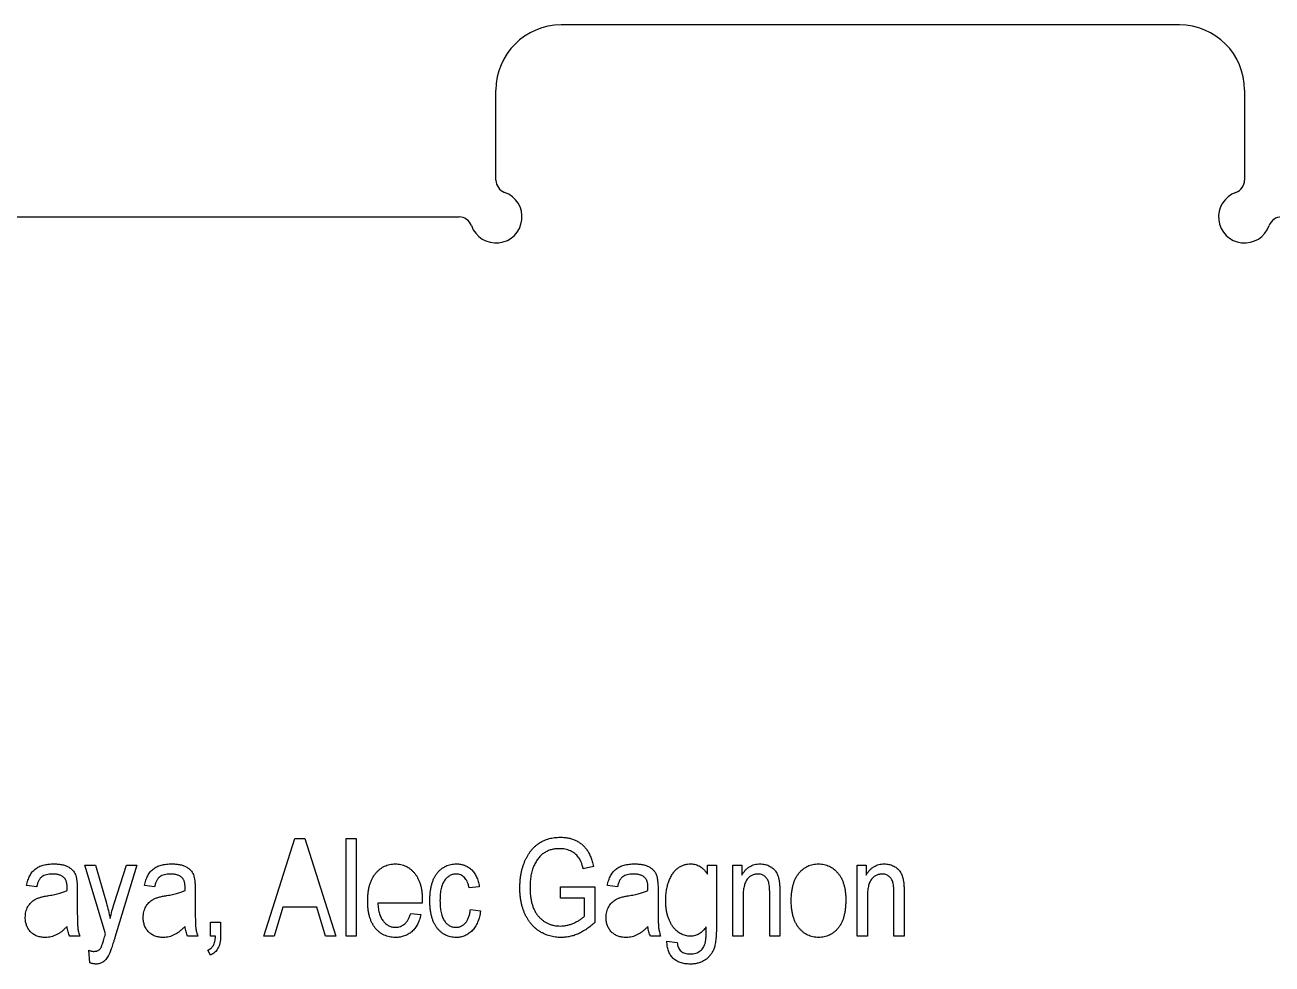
# Model space of a CAD drawing. Header units: millimetres. Extents: x -188 to 188, y -101 to 80.
# Drawn here: x -5.3 to 90.4, y 7.9 to 80 of the extents above; entities that cross this region are included whole.
import ezdxf

# ---------------------------------------------------------------- set-up
doc = ezdxf.new("R2010")
doc.units = ezdxf.units.MM

msp = doc.modelspace()

# ---------------------------------------------------------------- linework, layer by layer
at = {"color": 7, "linetype": 'Continuous', "lineweight": 25}
for p, q in [((83.34, 80), (35.84, 80)), ((30.84, 68.078), (30.84, 75)), ((88.34, 75), (88.34, 68.078)), ((-31.332, 65.25), (28.012, 65.25)), ((13.001, 10), (15.397, 17.5)), ((15.397, 17.5), (16.156, 17.5)), ((16.156, 17.5), (18.553, 10)), ((19.332, 10), (19.332, 17.5)), ((19.332, 17.5), (20.112, 17.5)), ((20.112, 17.5), (20.112, 10)), ((0.849, 10.177), (-0.733, 15.455)), ((-0.733, 15.455), (0.077, 15.455)), ((0.077, 15.455), (0.919, 12.529)), ((1.512, 12.51), (2.451, 15.455)), ((3.261, 15.455), (1.576, 9.907)), ((2.451, 15.455), (3.261, 15.455)), ((38.326, 15.357), (37.547, 15.162)), ((47.092, 14.758), (47.092, 15.455)), ((47.092, 15.455), (47.774, 15.455)), ((47.774, 15.455), (47.774, 10.784)), ((49.04, 10), (49.04, 15.455)), ((49.04, 15.455), (49.722, 15.455)), ((49.722, 15.455), (49.722, 14.675)), ((58.586, 10), (58.586, 15.455)), ((58.586, 15.455), (59.267, 15.455)), ((59.267, 15.455), (59.267, 14.675)), ((-4.434, 13.799), (-5.213, 13.896)), ((-2.096, 13.506), (-2.096, 13.729)), ((-1.317, 13.502), (-1.317, 12.275)), ((4.625, 13.799), (3.845, 13.896)), ((6.962, 13.506), (6.962, 13.729)), ((7.741, 13.502), (7.741, 12.275)), ((29.56, 13.799), (28.78, 13.701)), ((35.793, 12.922), (35.793, 13.799)), ((35.793, 13.799), (38.423, 13.799)), ((38.423, 13.799), (38.423, 11.052)), ((40.177, 13.799), (39.397, 13.896)), ((42.514, 13.506), (42.514, 13.729)), ((43.293, 13.502), (43.293, 12.275)), ((25.177, 12.532), (21.767, 12.532)), ((25.181, 12.773), (25.177, 12.532)), ((37.644, 12.922), (35.793, 12.922)), ((37.644, 11.546), (37.644, 12.922)), ((49.819, 12.977), (49.819, 10)), ((51.865, 10), (51.865, 13.315)), ((52.644, 13.339), (52.644, 10)), ((59.365, 12.977), (59.365, 10)), ((61.41, 10), (61.41, 13.315)), ((62.19, 13.339), (62.19, 10)), ((14.467, 12.24), (13.812, 10)), ((17.088, 12.24), (14.467, 12.24)), ((17.744, 10), (17.088, 12.24)), ((24.3, 11.753), (25.079, 11.656)), ((28.878, 12.045), (29.657, 11.948)), ((8.91, 10), (8.91, 11.071)), ((8.91, 11.071), (9.69, 11.071)), ((9.69, 11.071), (9.69, 10.023)), ((-1.122, 10), (-1.901, 10)), ((7.936, 10), (7.157, 10)), ((9.3, 10), (8.91, 10)), ((13.812, 10), (13.001, 10)), ((18.553, 10), (17.744, 10)), ((20.112, 10), (19.332, 10)), ((43.488, 10), (42.709, 10)), ((43.975, 9.61), (44.754, 9.513)), ((49.819, 10), (49.04, 10)), ((52.644, 10), (51.865, 10)), ((59.365, 10), (58.586, 10)), ((62.19, 10), (61.41, 10)), ((-0.343, 7.955), (-0.44, 8.929)), ((8.91, 8.539), (8.699, 8.927))]:
    msp.add_line(p, q, dxfattribs=at)
for centre, radius, start, end in [((35.84, 75), 5, 90, 180), ((83.34, 75), 5, 0, 90), ((31.84, 68.078), 1, 180, 250.52878), ((87.34, 68.078), 1, 289.47122, 0), ((30.84, 65.25), 2, 199.47122, 70.52878), ((88.34, 65.25), 2, 109.47122, 340.52878), ((28.012, 64.25), 1, 19.47122, 90), ((91.168, 64.25), 1, 90, 160.52878)]:
    msp.add_arc(centre, radius, start, end, dxfattribs=at)
for points, knots in [([(32.677, 13.715), (32.678, 13.815), (32.68, 14.012), (32.7, 14.302), (32.733, 14.581), (32.779, 14.852), (32.836, 15.113), (32.91, 15.363), (32.994, 15.604), (33.092, 15.834), (33.199, 16.053), (33.317, 16.257), (33.441, 16.447), (33.576, 16.62), (33.716, 16.781), (33.865, 16.926), (34.023, 17.056), (34.189, 17.17), (34.363, 17.271), (34.545, 17.358), (34.734, 17.433), (34.931, 17.494), (35.136, 17.539), (35.348, 17.572), (35.568, 17.595), (35.718, 17.597), (35.793, 17.597)], [0, 0, 0, 0, 0.0534634, 0.105137, 0.1554176, 0.2041283, 0.2516579, 0.2982836, 0.3437671, 0.3882663, 0.4318293, 0.473763, 0.5140994, 0.5531749, 0.5910537, 0.6280872, 0.664322, 0.700222, 0.7359637, 0.7717651, 0.8079419, 0.8445878, 0.8818463, 0.9200309, 0.959557, 1, 1, 1, 1]), ([(35.793, 17.597), (35.904, 17.595), (36.118, 17.59), (36.429, 17.541), (36.719, 17.463), (36.987, 17.351), (37.233, 17.21), (37.457, 17.043), (37.659, 16.85), (37.806, 16.666), (37.913, 16.506), (37.988, 16.373), (38.058, 16.231), (38.121, 16.076), (38.18, 15.912), (38.235, 15.737), (38.284, 15.551), (38.312, 15.423), (38.326, 15.357)], [0, 0, 0, 0, 0.08884, 0.172823, 0.25299, 0.330537, 0.406372, 0.480886, 0.555221, 0.630843, 0.670089, 0.710569, 0.753368, 0.798103, 0.845063, 0.894345, 0.945926, 1, 1, 1, 1]), ([(35.72, 16.721), (35.665, 16.72), (35.555, 16.719), (35.392, 16.703), (35.236, 16.677), (35.086, 16.642), (34.941, 16.599), (34.804, 16.541), (34.671, 16.476), (34.544, 16.401), (34.423, 16.316), (34.309, 16.218), (34.201, 16.11), (34.1, 15.989), (34.002, 15.859), (33.913, 15.717), (33.829, 15.564), (33.752, 15.4), (33.681, 15.226), (33.621, 15.043), (33.571, 14.849), (33.528, 14.648), (33.497, 14.435), (33.472, 14.214), (33.458, 13.984), (33.457, 13.827), (33.456, 13.747)], [0, 0, 0, 0, 0.039685, 0.078083, 0.115732, 0.152035, 0.187856, 0.22295, 0.257949, 0.292709, 0.327632, 0.363189, 0.399401, 0.43625, 0.474911, 0.514631, 0.555789, 0.598863, 0.643197, 0.689157, 0.736131, 0.785147, 0.835845, 0.888456, 0.943369, 1, 1, 1, 1]), ([(37.547, 15.162), (37.521, 15.258), (37.473, 15.439), (37.384, 15.687), (37.284, 15.897), (37.173, 16.073), (37.045, 16.22), (36.903, 16.35), (36.74, 16.458), (36.562, 16.554), (36.368, 16.627), (36.163, 16.683), (35.946, 16.715), (35.797, 16.719), (35.72, 16.721)], [0, 0, 0, 0, 0.112809, 0.212382, 0.300207, 0.377104, 0.448767, 0.521144, 0.595149, 0.671622, 0.750239, 0.830373, 0.913275, 1, 1, 1, 1]), ([(-5.213, 13.896), (-5.198, 13.966), (-5.169, 14.102), (-5.113, 14.297), (-5.044, 14.477), (-4.966, 14.643), (-4.877, 14.794), (-4.778, 14.931), (-4.666, 15.051), (-4.545, 15.159), (-4.411, 15.253), (-4.263, 15.333), (-4.101, 15.4), (-3.928, 15.457), (-3.739, 15.498), (-3.538, 15.531), (-3.323, 15.549), (-3.175, 15.551), (-3.099, 15.552)], [0, 0, 0, 0, 0.071672, 0.139658, 0.204097, 0.265719, 0.323825, 0.380059, 0.434943, 0.488801, 0.543017, 0.599418, 0.657508, 0.718663, 0.78303, 0.85123, 0.923435, 1, 1, 1, 1]), ([(-3.099, 15.552), (-3.04, 15.551), (-2.924, 15.549), (-2.756, 15.537), (-2.598, 15.518), (-2.449, 15.489), (-2.311, 15.45), (-2.181, 15.407), (-2.062, 15.354), (-1.921, 15.271), (-1.765, 15.157), (-1.609, 15.002), (-1.495, 14.827), (-1.433, 14.667), (-1.399, 14.53), (-1.376, 14.417), (-1.358, 14.291), (-1.343, 14.155), (-1.331, 14.007), (-1.322, 13.849), (-1.318, 13.679), (-1.317, 13.562), (-1.317, 13.502)], [0, 0, 0, 0, 0.055824, 0.1084294, 0.1584204, 0.2055658, 0.2505784, 0.2934156, 0.3341931, 0.3732989, 0.4469443, 0.5150761, 0.5788423, 0.6419937, 0.6749634, 0.7114447, 0.7509729, 0.7941645, 0.8405878, 0.8902753, 0.9432384, 1, 1, 1, 1]), ([(3.845, 13.896), (3.86, 13.966), (3.889, 14.102), (3.945, 14.297), (4.014, 14.477), (4.092, 14.643), (4.182, 14.794), (4.28, 14.931), (4.392, 15.051), (4.513, 15.159), (4.648, 15.253), (4.795, 15.333), (4.957, 15.4), (5.131, 15.457), (5.319, 15.498), (5.52, 15.531), (5.735, 15.549), (5.883, 15.551), (5.959, 15.552)], [0, 0, 0, 0, 0.0716716, 0.1396575, 0.2040967, 0.2657188, 0.3238246, 0.3800588, 0.4349433, 0.4888007, 0.5430171, 0.5994176, 0.6575078, 0.7186634, 0.7830298, 0.8512299, 0.9234352, 1, 1, 1, 1]), ([(5.959, 15.552), (6.019, 15.551), (6.134, 15.549), (6.302, 15.537), (6.46, 15.518), (6.609, 15.489), (6.747, 15.45), (6.877, 15.407), (6.997, 15.354), (7.138, 15.271), (7.293, 15.157), (7.449, 15.002), (7.563, 14.827), (7.626, 14.667), (7.659, 14.53), (7.682, 14.417), (7.7, 14.291), (7.715, 14.155), (7.727, 14.007), (7.737, 13.849), (7.741, 13.679), (7.741, 13.562), (7.741, 13.502)], [0, 0, 0, 0, 0.055824, 0.108429, 0.15842, 0.205566, 0.250578, 0.293416, 0.334193, 0.373299, 0.446944, 0.515076, 0.578842, 0.641994, 0.674963, 0.711445, 0.750973, 0.794165, 0.840588, 0.890275, 0.943238, 1, 1, 1, 1]), ([(20.988, 12.682), (20.99, 12.795), (20.993, 13.015), (21.022, 13.335), (21.069, 13.634), (21.133, 13.912), (21.219, 14.169), (21.322, 14.406), (21.444, 14.623), (21.586, 14.818), (21.743, 14.989), (21.909, 15.139), (22.086, 15.268), (22.273, 15.371), (22.47, 15.453), (22.678, 15.511), (22.896, 15.544), (23.044, 15.549), (23.119, 15.552)], [0, 0, 0, 0, 0.084514, 0.164397, 0.239575, 0.310424, 0.377514, 0.441638, 0.503055, 0.562996, 0.620921, 0.676452, 0.730182, 0.783428, 0.835913, 0.88941, 0.943848, 1, 1, 1, 1]), ([(23.119, 15.552), (23.191, 15.55), (23.333, 15.546), (23.542, 15.512), (23.741, 15.455), (23.931, 15.377), (24.112, 15.277), (24.281, 15.151), (24.443, 15.006), (24.595, 14.839), (24.734, 14.65), (24.855, 14.44), (24.954, 14.21), (25.039, 13.961), (25.101, 13.692), (25.149, 13.403), (25.176, 13.095), (25.179, 12.882), (25.181, 12.773)], [0, 0, 0, 0, 0.05571, 0.109694, 0.162658, 0.215196, 0.268175, 0.32202, 0.377796, 0.436048, 0.496318, 0.558287, 0.622502, 0.689912, 0.760814, 0.835862, 0.91572, 1, 1, 1, 1]), ([(25.761, 12.732), (25.763, 12.846), (25.766, 13.067), (25.791, 13.388), (25.837, 13.685), (25.899, 13.962), (25.977, 14.217), (26.075, 14.45), (26.191, 14.66), (26.325, 14.848), (26.473, 15.013), (26.63, 15.158), (26.799, 15.279), (26.978, 15.379), (27.168, 15.457), (27.368, 15.512), (27.577, 15.547), (27.72, 15.55), (27.793, 15.552)], [0, 0, 0, 0, 0.087515, 0.169433, 0.246144, 0.318303, 0.38631, 0.450435, 0.51135, 0.570154, 0.626887, 0.681105, 0.733762, 0.785802, 0.837934, 0.890383, 0.944333, 1, 1, 1, 1]), ([(27.793, 15.552), (27.849, 15.551), (27.96, 15.549), (28.123, 15.526), (28.28, 15.495), (28.428, 15.444), (28.571, 15.384), (28.705, 15.307), (28.835, 15.218), (28.956, 15.115), (29.07, 14.999), (29.173, 14.868), (29.265, 14.723), (29.345, 14.565), (29.415, 14.393), (29.476, 14.208), (29.525, 14.008), (29.548, 13.87), (29.56, 13.799)], [0, 0, 0, 0, 0.0615227, 0.121295, 0.1790919, 0.2356683, 0.2917435, 0.3482873, 0.4048284, 0.4629852, 0.5217402, 0.5824674, 0.6442364, 0.7088909, 0.7759561, 0.8470712, 0.9212275, 1, 1, 1, 1]), ([(39.397, 13.896), (39.412, 13.966), (39.441, 14.102), (39.497, 14.297), (39.566, 14.477), (39.644, 14.643), (39.734, 14.794), (39.832, 14.931), (39.944, 15.051), (40.065, 15.159), (40.2, 15.253), (40.347, 15.333), (40.509, 15.4), (40.683, 15.457), (40.871, 15.498), (41.072, 15.531), (41.287, 15.549), (41.435, 15.551), (41.511, 15.552)], [0, 0, 0, 0, 0.071672, 0.139658, 0.204097, 0.265719, 0.323825, 0.380059, 0.434943, 0.488801, 0.543017, 0.599418, 0.657508, 0.718663, 0.78303, 0.85123, 0.923435, 1, 1, 1, 1]), ([(41.511, 15.552), (41.571, 15.551), (41.686, 15.549), (41.854, 15.537), (42.012, 15.518), (42.161, 15.489), (42.299, 15.45), (42.429, 15.407), (42.549, 15.354), (42.69, 15.271), (42.845, 15.157), (43.001, 15.002), (43.115, 14.827), (43.178, 14.667), (43.211, 14.53), (43.234, 14.417), (43.252, 14.291), (43.267, 14.155), (43.279, 14.007), (43.288, 13.849), (43.293, 13.679), (43.293, 13.562), (43.293, 13.502)], [0, 0, 0, 0, 0.055824, 0.1084294, 0.1584204, 0.2055658, 0.2505784, 0.2934156, 0.3341931, 0.3732989, 0.4469443, 0.5150761, 0.5788423, 0.6419937, 0.6749634, 0.7114447, 0.7509729, 0.7941645, 0.8405878, 0.8902753, 0.9432384, 1, 1, 1, 1]), ([(43.878, 12.756), (43.881, 12.897), (43.887, 13.172), (43.938, 13.569), (44.019, 13.94), (44.117, 14.227), (44.209, 14.441), (44.283, 14.588), (44.363, 14.725), (44.445, 14.852), (44.536, 14.966), (44.63, 15.07), (44.731, 15.163), (44.87, 15.272), (45.056, 15.383), (45.292, 15.483), (45.544, 15.54), (45.716, 15.548), (45.803, 15.552)], [0, 0, 0, 0, 0.1117226, 0.2169673, 0.3165362, 0.4115232, 0.4570279, 0.5006676, 0.54206, 0.5820436, 0.6203631, 0.6573159, 0.6934055, 0.72859, 0.7970449, 0.8640138, 0.9311341, 1, 1, 1, 1]), ([(45.803, 15.552), (45.867, 15.55), (45.994, 15.546), (46.179, 15.506), (46.355, 15.443), (46.522, 15.355), (46.68, 15.243), (46.829, 15.105), (46.969, 14.942), (47.05, 14.82), (47.092, 14.758)], [0, 0, 0, 0, 0.121205, 0.239819, 0.356123, 0.474207, 0.595404, 0.723139, 0.857256, 1, 1, 1, 1]), ([(49.722, 14.675), (49.764, 14.745), (49.844, 14.881), (49.987, 15.061), (50.144, 15.213), (50.315, 15.338), (50.499, 15.436), (50.699, 15.502), (50.91, 15.545), (51.055, 15.549), (51.13, 15.552)], [0, 0, 0, 0, 0.1396, 0.269696, 0.394051, 0.513661, 0.631635, 0.750274, 0.872674, 1, 1, 1, 1]), ([(51.13, 15.552), (51.188, 15.55), (51.303, 15.547), (51.472, 15.52), (51.634, 15.476), (51.788, 15.413), (51.93, 15.338), (52.063, 15.253), (52.176, 15.153), (52.279, 15.044), (52.366, 14.919), (52.444, 14.78), (52.504, 14.622), (52.548, 14.479), (52.576, 14.352), (52.593, 14.243), (52.611, 14.122), (52.621, 13.988), (52.633, 13.844), (52.638, 13.686), (52.643, 13.517), (52.644, 13.399), (52.644, 13.339)], [0, 0, 0, 0, 0.057076, 0.112243, 0.166711, 0.220738, 0.273946, 0.324397, 0.373587, 0.421633, 0.470319, 0.521782, 0.576728, 0.63569, 0.667677, 0.703855, 0.743388, 0.787184, 0.834397, 0.885486, 0.941017, 1, 1, 1, 1]), ([(53.521, 12.727), (53.522, 12.84), (53.526, 13.06), (53.552, 13.379), (53.601, 13.675), (53.662, 13.951), (53.747, 14.206), (53.848, 14.439), (53.969, 14.651), (54.108, 14.841), (54.262, 15.007), (54.425, 15.154), (54.6, 15.276), (54.783, 15.378), (54.977, 15.456), (55.181, 15.512), (55.395, 15.546), (55.541, 15.55), (55.615, 15.552)], [0, 0, 0, 0, 0.085788, 0.16646, 0.242011, 0.313466, 0.380716, 0.444949, 0.506099, 0.565248, 0.622677, 0.677703, 0.73126, 0.783927, 0.836201, 0.88929, 0.943789, 1, 1, 1, 1]), ([(55.615, 15.552), (55.688, 15.55), (55.832, 15.547), (56.043, 15.512), (56.244, 15.455), (56.437, 15.378), (56.619, 15.275), (56.794, 15.154), (56.958, 15.007), (57.112, 14.84), (57.255, 14.654), (57.376, 14.443), (57.481, 14.215), (57.563, 13.966), (57.629, 13.698), (57.675, 13.411), (57.705, 13.104), (57.707, 12.892), (57.709, 12.784)], [0, 0, 0, 0, 0.0562995, 0.1104844, 0.1640181, 0.2170998, 0.2702389, 0.3246247, 0.3805014, 0.4390827, 0.4992994, 0.5612524, 0.625211, 0.6923896, 0.7627612, 0.8371679, 0.9163986, 1, 1, 1, 1]), ([(59.267, 14.675), (59.309, 14.745), (59.389, 14.881), (59.532, 15.061), (59.69, 15.213), (59.86, 15.338), (60.045, 15.436), (60.244, 15.502), (60.455, 15.545), (60.601, 15.549), (60.675, 15.552)], [0, 0, 0, 0, 0.1396002, 0.2696963, 0.3940514, 0.5136611, 0.6316347, 0.7502744, 0.8726736, 1, 1, 1, 1]), ([(60.675, 15.552), (60.734, 15.55), (60.849, 15.547), (61.018, 15.52), (61.18, 15.476), (61.333, 15.413), (61.476, 15.338), (61.608, 15.253), (61.721, 15.153), (61.824, 15.044), (61.912, 14.919), (61.989, 14.78), (62.05, 14.622), (62.093, 14.479), (62.121, 14.352), (62.138, 14.243), (62.157, 14.122), (62.167, 13.988), (62.179, 13.844), (62.183, 13.686), (62.189, 13.517), (62.189, 13.399), (62.19, 13.339)], [0, 0, 0, 0, 0.057076, 0.112243, 0.166711, 0.220738, 0.273946, 0.324397, 0.373587, 0.421633, 0.470319, 0.521782, 0.576728, 0.63569, 0.667677, 0.703855, 0.743388, 0.787184, 0.834397, 0.885486, 0.941017, 1, 1, 1, 1]), ([(-3.209, 14.773), (-3.295, 14.771), (-3.457, 14.768), (-3.683, 14.727), (-3.875, 14.666), (-4.012, 14.589), (-4.102, 14.511), (-4.164, 14.443), (-4.22, 14.362), (-4.272, 14.271), (-4.321, 14.17), (-4.363, 14.056), (-4.403, 13.932), (-4.423, 13.844), (-4.434, 13.799)], [0, 0, 0, 0, 0.148259, 0.277447, 0.392322, 0.49422, 0.543638, 0.596671, 0.652267, 0.711588, 0.776271, 0.845196, 0.920134, 1, 1, 1, 1]), ([(-2.305, 14.465), (-2.33, 14.49), (-2.381, 14.54), (-2.471, 14.602), (-2.57, 14.655), (-2.678, 14.699), (-2.797, 14.733), (-2.926, 14.754), (-3.064, 14.771), (-3.159, 14.772), (-3.209, 14.773)], [0, 0, 0, 0, 0.107542, 0.217679, 0.332152, 0.451075, 0.575251, 0.707563, 0.849518, 1, 1, 1, 1]), ([(-2.096, 13.729), (-2.097, 13.771), (-2.097, 13.852), (-2.109, 13.968), (-2.123, 14.075), (-2.145, 14.173), (-2.177, 14.26), (-2.211, 14.338), (-2.253, 14.408), (-2.288, 14.446), (-2.305, 14.465)], [0, 0, 0, 0, 0.161267, 0.309516, 0.446865, 0.574548, 0.691884, 0.800555, 0.903503, 1, 1, 1, 1]), ([(5.85, 14.773), (5.763, 14.771), (5.602, 14.768), (5.376, 14.727), (5.183, 14.666), (5.047, 14.589), (4.957, 14.511), (4.895, 14.443), (4.838, 14.362), (4.786, 14.271), (4.738, 14.17), (4.696, 14.056), (4.655, 13.932), (4.635, 13.844), (4.625, 13.799)], [0, 0, 0, 0, 0.148259, 0.277447, 0.392322, 0.49422, 0.543638, 0.596671, 0.652267, 0.711588, 0.776271, 0.845196, 0.920134, 1, 1, 1, 1]), ([(6.754, 14.465), (6.729, 14.49), (6.677, 14.54), (6.588, 14.602), (6.488, 14.655), (6.38, 14.699), (6.262, 14.733), (6.133, 14.754), (5.995, 14.771), (5.899, 14.772), (5.85, 14.773)], [0, 0, 0, 0, 0.107542, 0.217679, 0.332152, 0.451075, 0.575251, 0.707563, 0.849518, 1, 1, 1, 1]), ([(6.962, 13.729), (6.962, 13.771), (6.961, 13.852), (6.949, 13.968), (6.935, 14.075), (6.913, 14.173), (6.882, 14.26), (6.847, 14.338), (6.805, 14.408), (6.771, 14.446), (6.754, 14.465)], [0, 0, 0, 0, 0.161267, 0.309516, 0.446865, 0.574548, 0.691884, 0.800555, 0.903503, 1, 1, 1, 1]), ([(27.794, 14.773), (27.75, 14.771), (27.663, 14.769), (27.535, 14.745), (27.413, 14.707), (27.297, 14.653), (27.188, 14.584), (27.083, 14.501), (26.984, 14.402), (26.893, 14.286), (26.808, 14.157), (26.738, 14.007), (26.674, 13.841), (26.627, 13.656), (26.587, 13.454), (26.561, 13.235), (26.544, 12.997), (26.541, 12.832), (26.54, 12.747)], [0, 0, 0, 0, 0.049725, 0.097853, 0.145678, 0.192905, 0.241353, 0.2909, 0.343353, 0.398158, 0.455928, 0.517432, 0.583883, 0.6553, 0.732068, 0.814875, 0.904111, 1, 1, 1, 1]), ([(28.78, 13.701), (28.762, 13.786), (28.726, 13.946), (28.645, 14.167), (28.545, 14.354), (28.424, 14.507), (28.287, 14.627), (28.134, 14.711), (27.969, 14.764), (27.853, 14.77), (27.794, 14.773)], [0, 0, 0, 0, 0.163616, 0.309547, 0.441434, 0.56263, 0.675242, 0.78231, 0.889456, 1, 1, 1, 1]), ([(41.402, 14.773), (41.315, 14.771), (41.153, 14.768), (40.928, 14.727), (40.735, 14.666), (40.599, 14.589), (40.509, 14.511), (40.446, 14.443), (40.39, 14.362), (40.338, 14.271), (40.289, 14.17), (40.248, 14.056), (40.207, 13.932), (40.187, 13.844), (40.177, 13.799)], [0, 0, 0, 0, 0.148259, 0.277447, 0.392322, 0.49422, 0.543638, 0.596671, 0.652267, 0.711588, 0.776271, 0.845196, 0.920134, 1, 1, 1, 1]), ([(42.306, 14.465), (42.28, 14.49), (42.229, 14.54), (42.14, 14.602), (42.04, 14.655), (41.932, 14.699), (41.814, 14.733), (41.685, 14.754), (41.547, 14.771), (41.451, 14.772), (41.402, 14.773)], [0, 0, 0, 0, 0.107542, 0.217679, 0.332152, 0.451075, 0.575251, 0.707563, 0.849518, 1, 1, 1, 1]), ([(42.514, 13.729), (42.514, 13.771), (42.513, 13.852), (42.501, 13.968), (42.487, 14.075), (42.465, 14.173), (42.434, 14.26), (42.399, 14.338), (42.357, 14.408), (42.323, 14.446), (42.306, 14.465)], [0, 0, 0, 0, 0.1612672, 0.3095156, 0.4468651, 0.5745484, 0.6918837, 0.8005549, 0.9035028, 1, 1, 1, 1]), ([(50.968, 14.773), (50.926, 14.772), (50.842, 14.77), (50.72, 14.749), (50.605, 14.717), (50.496, 14.673), (50.393, 14.617), (50.298, 14.545), (50.209, 14.463), (50.128, 14.366), (50.053, 14.255), (49.99, 14.125), (49.938, 13.977), (49.893, 13.812), (49.861, 13.629), (49.837, 13.428), (49.821, 13.208), (49.82, 13.056), (49.819, 12.977)], [0, 0, 0, 0, 0.053032, 0.104144, 0.15326, 0.201625, 0.249892, 0.298577, 0.348552, 0.40047, 0.45504, 0.51483, 0.579268, 0.649788, 0.726724, 0.810576, 0.901604, 1, 1, 1, 1]), ([(51.865, 13.315), (51.864, 13.408), (51.862, 13.582), (51.845, 13.823), (51.814, 14.023), (51.772, 14.187), (51.714, 14.323), (51.643, 14.439), (51.557, 14.539), (51.458, 14.623), (51.348, 14.691), (51.229, 14.738), (51.101, 14.768), (51.013, 14.771), (50.968, 14.773)], [0, 0, 0, 0, 0.144217, 0.268382, 0.372345, 0.456741, 0.530103, 0.599047, 0.666277, 0.732998, 0.799118, 0.864162, 0.930883, 1, 1, 1, 1]), ([(60.514, 14.773), (60.471, 14.772), (60.387, 14.77), (60.265, 14.749), (60.15, 14.717), (60.041, 14.673), (59.938, 14.617), (59.844, 14.545), (59.754, 14.463), (59.674, 14.366), (59.599, 14.255), (59.536, 14.125), (59.483, 13.977), (59.439, 13.812), (59.406, 13.629), (59.382, 13.428), (59.367, 13.208), (59.366, 13.056), (59.365, 12.977)], [0, 0, 0, 0, 0.053032, 0.104144, 0.15326, 0.201625, 0.249892, 0.298577, 0.348552, 0.40047, 0.45504, 0.51483, 0.579268, 0.649788, 0.726724, 0.810576, 0.901604, 1, 1, 1, 1]), ([(61.41, 13.315), (61.409, 13.408), (61.407, 13.582), (61.391, 13.823), (61.359, 14.023), (61.318, 14.187), (61.259, 14.323), (61.189, 14.439), (61.102, 14.539), (61.003, 14.623), (60.894, 14.691), (60.774, 14.738), (60.647, 14.768), (60.559, 14.771), (60.514, 14.773)], [0, 0, 0, 0, 0.144217, 0.268382, 0.372345, 0.456741, 0.530103, 0.599047, 0.666277, 0.732998, 0.799118, 0.864162, 0.930883, 1, 1, 1, 1]), ([(-3.496, 13.117), (-3.419, 13.13), (-3.27, 13.156), (-3.056, 13.2), (-2.856, 13.246), (-2.674, 13.294), (-2.506, 13.343), (-2.355, 13.394), (-2.218, 13.446), (-2.135, 13.487), (-2.096, 13.506)], [0, 0, 0, 0, 0.161132, 0.311379, 0.450631, 0.581265, 0.699834, 0.810076, 0.909893, 1, 1, 1, 1]), ([(5.562, 13.117), (5.639, 13.13), (5.788, 13.156), (6.003, 13.2), (6.202, 13.246), (6.385, 13.294), (6.552, 13.343), (6.704, 13.394), (6.84, 13.446), (6.923, 13.487), (6.962, 13.506)], [0, 0, 0, 0, 0.161132, 0.311379, 0.450631, 0.581265, 0.699834, 0.810076, 0.909893, 1, 1, 1, 1]), ([(35.845, 9.903), (35.771, 9.904), (35.623, 9.908), (35.404, 9.927), (35.191, 9.963), (34.984, 10.011), (34.784, 10.073), (34.59, 10.152), (34.401, 10.241), (34.22, 10.347), (34.046, 10.465), (33.882, 10.597), (33.725, 10.739), (33.581, 10.898), (33.444, 11.068), (33.315, 11.249), (33.199, 11.446), (33.089, 11.653), (32.992, 11.874), (32.908, 12.105), (32.837, 12.347), (32.777, 12.6), (32.731, 12.864), (32.7, 13.138), (32.679, 13.423), (32.678, 13.617), (32.677, 13.715)], [0, 0, 0, 0, 0.0401477, 0.0796132, 0.11807, 0.1562058, 0.1936734, 0.2310295, 0.268512, 0.3060591, 0.3437626, 0.3814463, 0.4193076, 0.4575545, 0.4967729, 0.5365318, 0.5773047, 0.6195494, 0.6628118, 0.7066771, 0.7519335, 0.7984779, 0.846404, 0.8958693, 0.9470353, 1, 1, 1, 1]), ([(33.456, 13.747), (33.458, 13.627), (33.462, 13.395), (33.493, 13.058), (33.542, 12.743), (33.613, 12.452), (33.704, 12.184), (33.815, 11.938), (33.947, 11.716), (34.101, 11.519), (34.27, 11.345), (34.452, 11.194), (34.646, 11.064), (34.854, 10.961), (35.072, 10.878), (35.303, 10.82), (35.547, 10.787), (35.713, 10.782), (35.798, 10.779)], [0, 0, 0, 0, 0.084019, 0.162985, 0.237226, 0.307222, 0.373055, 0.435639, 0.495813, 0.553896, 0.610518, 0.665603, 0.719788, 0.773579, 0.827974, 0.883384, 0.940504, 1, 1, 1, 1]), ([(41.114, 13.117), (41.191, 13.13), (41.34, 13.156), (41.555, 13.2), (41.754, 13.246), (41.936, 13.294), (42.104, 13.343), (42.256, 13.394), (42.392, 13.446), (42.475, 13.487), (42.514, 13.506)], [0, 0, 0, 0, 0.161132, 0.311379, 0.450631, 0.581265, 0.699834, 0.810076, 0.909893, 1, 1, 1, 1]), ([(-5.31, 11.434), (-5.308, 11.509), (-5.305, 11.657), (-5.265, 11.871), (-5.203, 12.072), (-5.114, 12.259), (-5.003, 12.428), (-4.874, 12.58), (-4.725, 12.711), (-4.586, 12.805), (-4.462, 12.87), (-4.357, 12.915), (-4.241, 12.957), (-4.114, 12.998), (-3.976, 13.032), (-3.826, 13.064), (-3.665, 13.092), (-3.554, 13.109), (-3.496, 13.117)], [0, 0, 0, 0, 0.082234, 0.160067, 0.235715, 0.310162, 0.38384, 0.454974, 0.526416, 0.598714, 0.636677, 0.678142, 0.722779, 0.770713, 0.82244, 0.877675, 0.937024, 1, 1, 1, 1]), ([(0.919, 12.529), (0.97, 12.341), (1.077, 11.953), (1.164, 11.561), (1.209, 11.359)], [0, 0, 0, 0, 0.485758, 1, 1, 1, 1]), ([(1.209, 11.359), (1.253, 11.554), (1.34, 11.941), (1.455, 12.321), (1.512, 12.51)], [0, 0, 0, 0, 0.5034154, 1, 1, 1, 1]), ([(3.748, 11.434), (3.75, 11.509), (3.754, 11.657), (3.794, 11.871), (3.855, 12.072), (3.945, 12.259), (4.055, 12.428), (4.185, 12.58), (4.333, 12.711), (4.473, 12.805), (4.596, 12.87), (4.701, 12.915), (4.817, 12.957), (4.944, 12.998), (5.083, 13.032), (5.232, 13.064), (5.393, 13.092), (5.505, 13.109), (5.562, 13.117)], [0, 0, 0, 0, 0.082234, 0.160067, 0.235715, 0.310162, 0.38384, 0.454974, 0.526416, 0.598714, 0.636677, 0.678142, 0.722779, 0.770713, 0.82244, 0.877675, 0.937024, 1, 1, 1, 1]), ([(23.111, 9.903), (23.034, 9.904), (22.882, 9.908), (22.66, 9.943), (22.45, 9.998), (22.251, 10.079), (22.063, 10.179), (21.886, 10.302), (21.722, 10.449), (21.569, 10.617), (21.432, 10.806), (21.314, 11.016), (21.211, 11.245), (21.13, 11.495), (21.066, 11.764), (21.021, 12.052), (20.993, 12.36), (20.99, 12.572), (20.988, 12.682)], [0, 0, 0, 0, 0.058734, 0.115345, 0.170494, 0.224181, 0.278063, 0.332137, 0.387914, 0.445297, 0.504439, 0.565292, 0.628705, 0.694986, 0.764829, 0.838697, 0.916978, 1, 1, 1, 1]), ([(21.767, 12.532), (21.772, 12.458), (21.781, 12.314), (21.81, 12.106), (21.844, 11.91), (21.894, 11.73), (21.951, 11.563), (22.02, 11.41), (22.098, 11.271), (22.189, 11.148), (22.286, 11.038), (22.39, 10.943), (22.499, 10.863), (22.612, 10.797), (22.73, 10.744), (22.854, 10.708), (22.983, 10.686), (23.071, 10.683), (23.116, 10.682)], [0, 0, 0, 0, 0.087615, 0.170302, 0.248233, 0.321396, 0.390473, 0.456094, 0.518813, 0.578779, 0.636426, 0.691492, 0.744156, 0.795371, 0.845741, 0.896295, 0.947255, 1, 1, 1, 1]), ([(27.773, 9.903), (27.701, 9.904), (27.56, 9.908), (27.354, 9.943), (27.157, 9.999), (26.97, 10.079), (26.793, 10.18), (26.625, 10.303), (26.469, 10.45), (26.322, 10.618), (26.19, 10.808), (26.073, 11.02), (25.977, 11.254), (25.897, 11.508), (25.835, 11.784), (25.792, 12.081), (25.766, 12.4), (25.763, 12.619), (25.761, 12.732)], [0, 0, 0, 0, 0.055072, 0.108431, 0.160408, 0.212143, 0.264207, 0.316952, 0.371879, 0.428834, 0.488245, 0.549703, 0.6144, 0.68226, 0.754657, 0.831564, 0.912976, 1, 1, 1, 1]), ([(26.54, 12.747), (26.542, 12.659), (26.544, 12.49), (26.559, 12.246), (26.586, 12.02), (26.624, 11.813), (26.671, 11.624), (26.731, 11.453), (26.8, 11.302), (26.882, 11.169), (26.972, 11.055), (27.068, 10.956), (27.169, 10.87), (27.278, 10.802), (27.393, 10.748), (27.514, 10.71), (27.641, 10.686), (27.727, 10.683), (27.771, 10.682)], [0, 0, 0, 0, 0.0978394, 0.1884791, 0.2727742, 0.3509562, 0.4233621, 0.4898819, 0.5516033, 0.6087193, 0.6626723, 0.7138523, 0.7624269, 0.8099537, 0.8567484, 0.9035978, 0.9507295, 1, 1, 1, 1]), ([(39.3, 11.434), (39.302, 11.509), (39.306, 11.657), (39.346, 11.871), (39.407, 12.072), (39.497, 12.259), (39.607, 12.428), (39.737, 12.58), (39.885, 12.711), (40.025, 12.805), (40.148, 12.87), (40.253, 12.915), (40.369, 12.957), (40.496, 12.998), (40.635, 13.032), (40.784, 13.064), (40.945, 13.092), (41.057, 13.109), (41.114, 13.117)], [0, 0, 0, 0, 0.082234, 0.160067, 0.235715, 0.310162, 0.38384, 0.454974, 0.526416, 0.598714, 0.636677, 0.678142, 0.722779, 0.770713, 0.82244, 0.877675, 0.937024, 1, 1, 1, 1]), ([(44.473, 10.674), (44.425, 10.741), (44.328, 10.875), (44.208, 11.096), (44.106, 11.333), (44.023, 11.586), (43.957, 11.856), (43.91, 12.141), (43.883, 12.443), (43.88, 12.65), (43.878, 12.756)], [0, 0, 0, 0, 0.111659, 0.225063, 0.341653, 0.462394, 0.587488, 0.718364, 0.855637, 1, 1, 1, 1]), ([(55.615, 9.903), (55.542, 9.904), (55.397, 9.908), (55.185, 9.943), (54.982, 9.999), (54.79, 10.079), (54.606, 10.18), (54.432, 10.303), (54.268, 10.45), (54.114, 10.617), (53.973, 10.806), (53.852, 11.019), (53.75, 11.253), (53.665, 11.507), (53.599, 11.782), (53.555, 12.079), (53.525, 12.396), (53.522, 12.615), (53.521, 12.727)], [0, 0, 0, 0, 0.055517, 0.109709, 0.162498, 0.214987, 0.267724, 0.321039, 0.376682, 0.434188, 0.493645, 0.555402, 0.619368, 0.687195, 0.758459, 0.834052, 0.914482, 1, 1, 1, 1]), ([(57.709, 12.784), (57.707, 12.666), (57.704, 12.438), (57.677, 12.108), (57.629, 11.802), (57.568, 11.517), (57.483, 11.258), (57.383, 11.02), (57.263, 10.805), (57.124, 10.615), (56.971, 10.447), (56.808, 10.301), (56.633, 10.179), (56.449, 10.077), (56.255, 9.999), (56.051, 9.942), (55.836, 9.908), (55.69, 9.904), (55.615, 9.903)], [0, 0, 0, 0, 0.088003, 0.170193, 0.247313, 0.319619, 0.387372, 0.451254, 0.51221, 0.57084, 0.627211, 0.68147, 0.73428, 0.786212, 0.838108, 0.890456, 0.944195, 1, 1, 1, 1]), ([(-1.317, 12.275), (-1.317, 12.173), (-1.318, 11.978), (-1.314, 11.7), (-1.312, 11.453), (-1.306, 11.235), (-1.303, 11.046), (-1.295, 10.888), (-1.288, 10.76), (-1.271, 10.573), (-1.225, 10.319), (-1.157, 10.106), (-1.122, 10)], [0, 0, 0, 0, 0.133924, 0.254596, 0.362671, 0.4575, 0.539735, 0.608765, 0.664555, 0.707833, 0.854007, 1, 1, 1, 1]), ([(7.741, 12.275), (7.741, 12.173), (7.741, 11.978), (7.745, 11.7), (7.747, 11.453), (7.752, 11.235), (7.755, 11.046), (7.764, 10.888), (7.77, 10.76), (7.788, 10.573), (7.833, 10.319), (7.902, 10.106), (7.936, 10)], [0, 0, 0, 0, 0.133924, 0.254596, 0.362671, 0.4575, 0.539735, 0.608765, 0.664555, 0.707833, 0.854007, 1, 1, 1, 1]), ([(25.079, 11.656), (25.062, 11.586), (25.029, 11.448), (24.965, 11.25), (24.893, 11.065), (24.809, 10.894), (24.715, 10.737), (24.614, 10.591), (24.5, 10.46), (24.377, 10.343), (24.246, 10.239), (24.106, 10.148), (23.959, 10.072), (23.803, 10.011), (23.642, 9.962), (23.472, 9.927), (23.294, 9.908), (23.173, 9.904), (23.111, 9.903)], [0, 0, 0, 0, 0.0751741, 0.1473105, 0.2160446, 0.281929, 0.3451374, 0.4065198, 0.4664265, 0.5254375, 0.5833276, 0.640593, 0.6982152, 0.7555755, 0.8140407, 0.8738961, 0.9360548, 1, 1, 1, 1]), ([(23.116, 10.682), (23.184, 10.685), (23.318, 10.691), (23.509, 10.743), (23.685, 10.828), (23.844, 10.947), (23.985, 11.101), (24.108, 11.288), (24.217, 11.507), (24.271, 11.669), (24.3, 11.753)], [0, 0, 0, 0, 0.118665, 0.231916, 0.342835, 0.456337, 0.575618, 0.704131, 0.845043, 1, 1, 1, 1]), ([(27.771, 10.682), (27.806, 10.682), (27.875, 10.684), (27.975, 10.702), (28.073, 10.727), (28.166, 10.764), (28.256, 10.809), (28.339, 10.869), (28.421, 10.936), (28.498, 11.013), (28.57, 11.102), (28.636, 11.203), (28.693, 11.316), (28.745, 11.44), (28.789, 11.575), (28.825, 11.721), (28.856, 11.879), (28.87, 11.989), (28.878, 12.045)], [0, 0, 0, 0, 0.053426, 0.1059449, 0.1579213, 0.2093736, 0.2606278, 0.3130998, 0.3671677, 0.4237795, 0.4823752, 0.5442043, 0.6094985, 0.6784503, 0.7511767, 0.8288474, 0.9119742, 1, 1, 1, 1]), ([(29.657, 11.948), (29.645, 11.867), (29.623, 11.71), (29.572, 11.482), (29.511, 11.269), (29.435, 11.071), (29.349, 10.887), (29.251, 10.718), (29.14, 10.564), (29.016, 10.425), (28.885, 10.302), (28.744, 10.196), (28.599, 10.104), (28.446, 10.031), (28.288, 9.972), (28.121, 9.934), (27.949, 9.906), (27.832, 9.904), (27.773, 9.903)], [0, 0, 0, 0, 0.079902, 0.155663, 0.228083, 0.296587, 0.362986, 0.426164, 0.488029, 0.548508, 0.607519, 0.664212, 0.720412, 0.775031, 0.829998, 0.885627, 0.941864, 1, 1, 1, 1]), ([(35.798, 10.779), (35.881, 10.782), (36.051, 10.787), (36.305, 10.832), (36.562, 10.904), (36.817, 11.002), (37.059, 11.119), (37.281, 11.248), (37.476, 11.389), (37.589, 11.495), (37.644, 11.546)], [0, 0, 0, 0, 0.12227, 0.248326, 0.378192, 0.51368, 0.647529, 0.772651, 0.889832, 1, 1, 1, 1]), ([(43.293, 12.275), (43.293, 12.173), (43.292, 11.978), (43.297, 11.7), (43.299, 11.453), (43.304, 11.235), (43.307, 11.046), (43.316, 10.888), (43.322, 10.76), (43.34, 10.573), (43.385, 10.319), (43.454, 10.106), (43.488, 10)], [0, 0, 0, 0, 0.133924, 0.254596, 0.362671, 0.4575, 0.539735, 0.608765, 0.664555, 0.707833, 0.854007, 1, 1, 1, 1]), ([(-3.761, 9.903), (-3.819, 9.904), (-3.931, 9.905), (-4.094, 9.926), (-4.25, 9.957), (-4.396, 10.004), (-4.533, 10.061), (-4.662, 10.133), (-4.782, 10.217), (-4.89, 10.315), (-4.99, 10.422), (-5.075, 10.541), (-5.149, 10.667), (-5.209, 10.804), (-5.254, 10.949), (-5.288, 11.103), (-5.307, 11.265), (-5.309, 11.377), (-5.31, 11.434)], [0, 0, 0, 0, 0.069938, 0.136607, 0.20102, 0.262641, 0.323067, 0.382603, 0.441637, 0.501221, 0.560761, 0.619651, 0.678956, 0.739059, 0.800679, 0.864011, 0.930681, 1, 1, 1, 1]), ([(-2.096, 10.752), (-2.16, 10.685), (-2.284, 10.555), (-2.483, 10.382), (-2.686, 10.234), (-2.893, 10.113), (-3.105, 10.02), (-3.319, 9.952), (-3.539, 9.911), (-3.687, 9.905), (-3.761, 9.903)], [0, 0, 0, 0, 0.144192, 0.280329, 0.40997, 0.534278, 0.653528, 0.769514, 0.884388, 1, 1, 1, 1]), ([(-1.901, 10), (-1.925, 10.055), (-1.974, 10.167), (-2.028, 10.349), (-2.071, 10.545), (-2.088, 10.682), (-2.096, 10.752)], [0, 0, 0, 0, 0.230051, 0.470725, 0.728244, 1, 1, 1, 1]), ([(5.297, 9.903), (5.24, 9.904), (5.128, 9.905), (4.964, 9.926), (4.809, 9.957), (4.663, 10.004), (4.525, 10.061), (4.397, 10.133), (4.277, 10.217), (4.168, 10.315), (4.069, 10.422), (3.983, 10.541), (3.91, 10.667), (3.85, 10.804), (3.805, 10.949), (3.771, 11.103), (3.751, 11.265), (3.749, 11.377), (3.748, 11.434)], [0, 0, 0, 0, 0.069938, 0.136607, 0.20102, 0.262641, 0.323067, 0.382603, 0.441637, 0.501221, 0.560761, 0.619651, 0.678956, 0.739059, 0.800679, 0.864011, 0.930681, 1, 1, 1, 1]), ([(6.962, 10.752), (6.898, 10.685), (6.774, 10.555), (6.575, 10.382), (6.372, 10.234), (6.165, 10.113), (5.954, 10.02), (5.739, 9.952), (5.52, 9.911), (5.372, 9.905), (5.297, 9.903)], [0, 0, 0, 0, 0.144192, 0.280329, 0.40997, 0.534278, 0.653528, 0.769514, 0.884388, 1, 1, 1, 1]), ([(7.157, 10), (7.133, 10.055), (7.084, 10.167), (7.031, 10.349), (6.987, 10.545), (6.971, 10.682), (6.962, 10.752)], [0, 0, 0, 0, 0.230051, 0.470725, 0.728244, 1, 1, 1, 1]), ([(38.423, 11.052), (38.323, 10.961), (38.128, 10.783), (37.816, 10.55), (37.5, 10.35), (37.178, 10.187), (36.852, 10.058), (36.521, 9.969), (36.184, 9.913), (35.959, 9.906), (35.845, 9.903)], [0, 0, 0, 0, 0.140143, 0.274282, 0.402865, 0.527314, 0.647566, 0.76586, 0.882524, 1, 1, 1, 1]), ([(40.849, 9.903), (40.792, 9.904), (40.68, 9.905), (40.516, 9.926), (40.361, 9.957), (40.215, 10.004), (40.077, 10.061), (39.949, 10.133), (39.829, 10.217), (39.72, 10.315), (39.621, 10.422), (39.535, 10.541), (39.461, 10.667), (39.402, 10.804), (39.357, 10.949), (39.323, 11.103), (39.303, 11.265), (39.301, 11.377), (39.3, 11.434)], [0, 0, 0, 0, 0.069938, 0.136607, 0.20102, 0.262641, 0.323067, 0.382603, 0.441637, 0.501221, 0.560761, 0.619651, 0.678956, 0.739059, 0.800679, 0.864011, 0.930681, 1, 1, 1, 1]), ([(42.514, 10.752), (42.45, 10.685), (42.326, 10.555), (42.127, 10.382), (41.924, 10.234), (41.717, 10.113), (41.506, 10.02), (41.291, 9.952), (41.071, 9.911), (40.923, 9.905), (40.849, 9.903)], [0, 0, 0, 0, 0.1441924, 0.2803294, 0.40997, 0.5342777, 0.6535277, 0.7695142, 0.8843885, 1, 1, 1, 1]), ([(42.709, 10), (42.685, 10.055), (42.636, 10.167), (42.583, 10.349), (42.539, 10.545), (42.523, 10.682), (42.514, 10.752)], [0, 0, 0, 0, 0.230051, 0.470725, 0.728244, 1, 1, 1, 1]), ([(45.779, 10), (45.715, 10.002), (45.588, 10.006), (45.403, 10.04), (45.225, 10.09), (45.057, 10.166), (44.897, 10.261), (44.746, 10.378), (44.601, 10.515), (44.516, 10.62), (44.473, 10.674)], [0, 0, 0, 0, 0.1258717, 0.2483665, 0.3689376, 0.4890498, 0.6098187, 0.7343075, 0.8641132, 1, 1, 1, 1]), ([(47.774, 10.784), (47.773, 10.683), (47.772, 10.49), (47.764, 10.211), (47.747, 9.956), (47.724, 9.722), (47.696, 9.511), (47.662, 9.321), (47.619, 9.155), (47.556, 8.964), (47.456, 8.752), (47.302, 8.525), (47.114, 8.327), (46.933, 8.186), (46.773, 8.092), (46.648, 8.028), (46.516, 7.975), (46.377, 7.933), (46.234, 7.897), (46.083, 7.876), (45.927, 7.859), (45.82, 7.858), (45.767, 7.857)], [0, 0, 0, 0, 0.073903, 0.142241, 0.205078, 0.262456, 0.314817, 0.361887, 0.40389, 0.441304, 0.509422, 0.575778, 0.642046, 0.70961, 0.743919, 0.778136, 0.813136, 0.848315, 0.884796, 0.921798, 0.960422, 1, 1, 1, 1]), ([(46.995, 10.727), (46.954, 10.67), (46.875, 10.559), (46.743, 10.411), (46.602, 10.285), (46.454, 10.18), (46.296, 10.1), (46.131, 10.041), (45.957, 10.008), (45.839, 10.003), (45.779, 10)], [0, 0, 0, 0, 0.141924, 0.2759252, 0.4026658, 0.524492, 0.6422346, 0.7599772, 0.8783693, 1, 1, 1, 1]), ([(46.929, 9.556), (46.935, 9.582), (46.947, 9.641), (46.96, 9.739), (46.97, 9.857), (46.979, 9.994), (46.987, 10.151), (46.99, 10.326), (46.994, 10.52), (46.994, 10.656), (46.995, 10.727)], [0, 0, 0, 0, 0.068568, 0.153538, 0.253655, 0.370454, 0.503984, 0.652946, 0.818712, 1, 1, 1, 1]), ([(1.576, 9.907), (1.55, 9.824), (1.501, 9.664), (1.428, 9.436), (1.359, 9.229), (1.293, 9.044), (1.232, 8.881), (1.177, 8.739), (1.123, 8.619), (1.061, 8.49), (0.98, 8.356), (0.881, 8.214), (0.771, 8.101), (0.657, 8.009), (0.534, 7.941), (0.404, 7.891), (0.267, 7.862), (0.172, 7.859), (0.124, 7.857)], [0, 0, 0, 0, 0.096733, 0.185437, 0.2663, 0.338626, 0.403493, 0.459866, 0.508018, 0.548824, 0.61876, 0.682075, 0.739835, 0.793582, 0.844513, 0.895141, 0.946949, 1, 1, 1, 1]), ([(0.517, 9.134), (0.521, 9.144), (0.533, 9.172), (0.554, 9.229), (0.583, 9.315), (0.619, 9.431), (0.665, 9.576), (0.719, 9.75), (0.782, 9.954), (0.826, 10.099), (0.849, 10.177)], [0, 0, 0, 0, 0.028671, 0.08369, 0.167252, 0.278096, 0.41665, 0.584242, 0.777803, 1, 1, 1, 1]), ([(8.699, 8.927), (8.745, 8.948), (8.836, 8.988), (8.955, 9.074), (9.058, 9.171), (9.145, 9.287), (9.21, 9.427), (9.261, 9.592), (9.289, 9.787), (9.296, 9.926), (9.3, 10)], [0, 0, 0, 0, 0.115843, 0.226207, 0.331714, 0.438331, 0.552629, 0.68211, 0.830777, 1, 1, 1, 1]), ([(9.69, 10.023), (9.688, 9.927), (9.684, 9.745), (9.646, 9.488), (9.585, 9.263), (9.497, 9.069), (9.384, 8.903), (9.247, 8.761), (9.091, 8.634), (8.971, 8.571), (8.91, 8.539)], [0, 0, 0, 0, 0.161593, 0.306684, 0.436225, 0.552804, 0.663452, 0.772823, 0.884086, 1, 1, 1, 1]), ([(45.767, 7.857), (45.696, 7.859), (45.559, 7.862), (45.359, 7.883), (45.173, 7.919), (44.998, 7.969), (44.835, 8.034), (44.687, 8.116), (44.549, 8.21), (44.425, 8.319), (44.315, 8.441), (44.221, 8.576), (44.141, 8.721), (44.077, 8.877), (44.028, 9.045), (43.996, 9.223), (43.974, 9.413), (43.975, 9.543), (43.975, 9.61)], [0, 0, 0, 0, 0.074023, 0.143609, 0.210304, 0.273466, 0.334344, 0.39317, 0.451333, 0.508658, 0.565938, 0.623228, 0.680865, 0.739571, 0.800029, 0.863387, 0.929742, 1, 1, 1, 1]), ([(-0.44, 8.929), (-0.405, 8.914), (-0.338, 8.885), (-0.239, 8.855), (-0.148, 8.835), (-0.089, 8.832), (-0.061, 8.831)], [0, 0, 0, 0, 0.291368, 0.554195, 0.786881, 1, 1, 1, 1]), ([(-0.061, 8.831), (-0.027, 8.832), (0.038, 8.834), (0.131, 8.847), (0.215, 8.87), (0.29, 8.902), (0.357, 8.945), (0.417, 8.998), (0.473, 9.06), (0.502, 9.109), (0.517, 9.134)], [0, 0, 0, 0, 0.148129, 0.284317, 0.408101, 0.52382, 0.63901, 0.753287, 0.873796, 1, 1, 1, 1]), ([(44.754, 9.513), (44.765, 9.444), (44.785, 9.311), (44.847, 9.129), (44.937, 8.974), (45.051, 8.847), (45.194, 8.751), (45.361, 8.685), (45.55, 8.643), (45.685, 8.639), (45.756, 8.636)], [0, 0, 0, 0, 0.141291, 0.268933, 0.386172, 0.498275, 0.610788, 0.729002, 0.857674, 1, 1, 1, 1]), ([(45.756, 8.636), (45.833, 8.639), (45.981, 8.645), (46.191, 8.687), (46.376, 8.76), (46.538, 8.863), (46.674, 8.995), (46.785, 9.156), (46.874, 9.345), (46.91, 9.483), (46.929, 9.556)], [0, 0, 0, 0, 0.14184, 0.271131, 0.391476, 0.505384, 0.619307, 0.737621, 0.863008, 1, 1, 1, 1]), ([(0.124, 7.857), (0.089, 7.858), (0.015, 7.861), (-0.099, 7.881), (-0.22, 7.911), (-0.301, 7.94), (-0.343, 7.955)], [0, 0, 0, 0, 0.222474, 0.463479, 0.722056, 1, 1, 1, 1])]:
    msp.add_open_spline(points, degree=3, knots=knots, dxfattribs=at)

doc.saveas('drawing.dxf')
